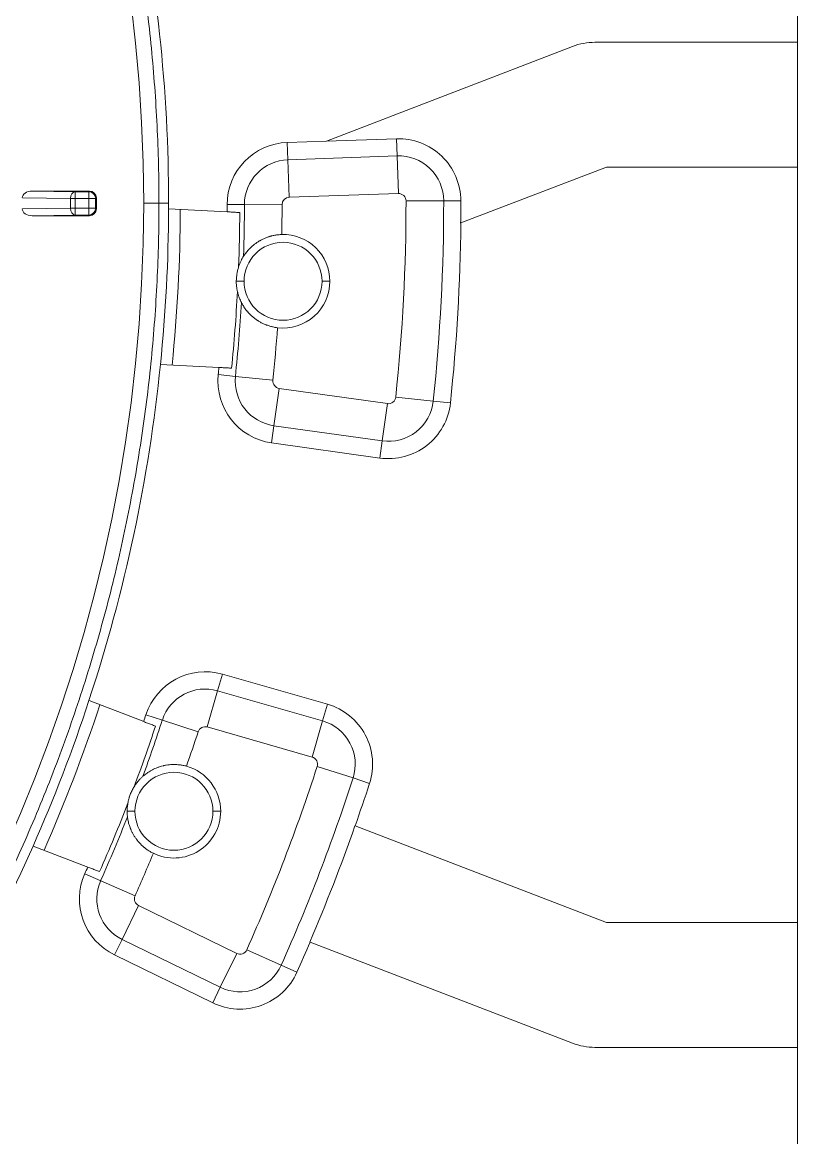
# Model space of a CAD drawing. Header units: millimetres. Extents: x 54 to 845, y 135 to 830.
# Drawn here: x 745.2 to 844.7, y 335.1 to 478.2 of the extents above; entities that cross this region are included whole.
import ezdxf

# ---------------------------------------------------------------- set-up
doc = ezdxf.new("R2010")
doc.units = ezdxf.units.MM
doc.layers.add('core', color=7, linetype='Continuous', lineweight=20)

msp = doc.modelspace()

# ---------------------------------------------------------------- linework, layer by layer
at = {"layer": 'core', "lineweight": 18}
for p, q in [((844.68, 475.66), (844.68, 517.49)), ((815.8, 475.13), (784.27, 462.99)), ((844.68, 475.66), (818.68, 475.66)), ((844.68, 459.66), (844.68, 475.66)), ((784.27, 462.99), (779.22, 462.82)), ((793.22, 463.28), (784.2, 462.97)), ((784.27, 462.99), (784.2, 462.97)), ((801.49, 452.48), (820.16, 459.66)), ((844.68, 459.66), (820.16, 459.66)), ((844.68, 362.71), (844.68, 459.66)), ((752.03, 456.49), (746.49, 456.58)), ((746.49, 456.58), (753.84, 456.58)), ((754.73, 454.3), (754.73, 455.69)), ((771.5, 453.91), (764, 454.3)), ((746.49, 453.41), (752.03, 453.5)), ((753.84, 453.41), (746.49, 453.41)), ((801.46, 452.47), (801.49, 452.48)), ((762.95, 434.33), (770.45, 433.94)), ((777.2, 424.27), (791.07, 422.32)), ((784.36, 390.73), (770.89, 394.59)), ((760.8, 388.51), (753.79, 391.2)), ((787.93, 375.11), (787.9, 375.12)), ((820.16, 362.71), (787.93, 375.11)), ((746.62, 372.53), (753.63, 369.84)), ((844.68, 362.71), (820.16, 362.71)), ((844.68, 346.71), (844.68, 362.71)), ((782.12, 360.21), (782.14, 360.2)), ((782.14, 360.2), (815.8, 347.24)), ((757.06, 358.56), (769.65, 352.42)), ((844.68, 346.71), (818.68, 346.71)), ((844.68, 197), (844.68, 346.71))]:
    msp.add_line(p, q, dxfattribs=at)
at = {"layer": 'core', "lineweight": 13}
for p, q in [((779.22, 462.82), (779.3, 460.6)), ((793.22, 463.28), (793.3, 461.09)), ((779.3, 460.6), (793.3, 461.09)), ((793.47, 456.26), (793.3, 461.09)), ((779.47, 455.77), (779.3, 460.6)), ((753.84, 456.58), (753.75, 456.49)), ((745.24, 455.71), (751.41, 455.6)), ((752.03, 455.6), (751.41, 455.6)), ((751.41, 454.39), (751.41, 455.6)), ((752.03, 456.49), (752.03, 455.6)), ((752.03, 456.49), (753.75, 456.49)), ((752.03, 455.6), (752.03, 454.39)), ((753.75, 455.6), (752.03, 455.6)), ((753.75, 455.6), (753.75, 456.49)), ((754.64, 455.6), (753.75, 455.6)), ((753.75, 454.39), (753.75, 455.6)), ((754.73, 455.69), (754.64, 455.6)), ((779.47, 455.77), (793.47, 456.26)), ((794.45, 455.31), (799.28, 455.32)), ((801.47, 455.32), (799.28, 455.32)), ((745.24, 454.29), (751.41, 454.39)), ((751.41, 454.39), (752.03, 454.39)), ((752.03, 454.39), (753.75, 454.39)), ((752.03, 454.39), (752.03, 453.5)), ((753.75, 454.39), (754.64, 454.39)), ((753.75, 453.5), (753.75, 454.39)), ((754.73, 454.3), (754.64, 454.39)), ((760.8, 455), (762.76, 455)), ((764, 455), (762.76, 455)), ((771.5, 454.83), (773.72, 454.83)), ((778.55, 454.82), (773.72, 454.83)), ((753.75, 453.5), (752.03, 453.5)), ((753.84, 453.41), (753.75, 453.5)), ((773.68, 445), (772.68, 445)), ((783.68, 445), (784.68, 445)), ((770.36, 433.02), (772.57, 432.79)), ((777.37, 432.29), (772.57, 432.79)), ((778.18, 431.25), (777.51, 426.47)), ((792.06, 429.3), (778.18, 431.25)), ((793.13, 430.14), (797.93, 429.63)), ((800.14, 429.39), (797.93, 429.63)), ((792.06, 429.3), (791.38, 424.52)), ((777.2, 424.27), (777.51, 426.47)), ((791.38, 424.52), (777.51, 426.47)), ((791.07, 422.32), (791.38, 424.52)), ((770.89, 394.59), (770.28, 392.46)), ((768.95, 387.82), (770.28, 392.46)), ((770.28, 392.46), (783.75, 388.6)), ((784.36, 390.73), (783.75, 388.6)), ((761.08, 389.38), (763.2, 388.69)), ((767.79, 387.2), (763.2, 388.69)), ((782.42, 383.95), (783.75, 388.6)), ((768.95, 387.82), (782.42, 383.95)), ((783.06, 382.75), (787.65, 381.27)), ((789.77, 380.58), (787.65, 381.27)), ((759.68, 377), (758.68, 377)), ((769.68, 377), (770.68, 377)), ((753.26, 368.99), (755.29, 368.09)), ((759.7, 366.13), (755.29, 368.09)), ((760.15, 364.89), (758.03, 360.55)), ((772.74, 358.75), (760.15, 364.89)), ((757.06, 358.56), (758.03, 360.55)), ((770.63, 354.41), (758.03, 360.55)), ((774.02, 359.22), (778.43, 357.25)), ((772.74, 358.75), (770.63, 354.41)), ((780.46, 356.34), (778.43, 357.25)), ((769.65, 352.42), (770.63, 354.41))]:
    msp.add_line(p, q, dxfattribs=at)
at = {"layer": 'core', "lineweight": 18}
for centre, radius, start, end in [((559.68, 455), 201.12, 0, 180), ((559.68, 455), 204.32, 0, 12.1946), ((818.68, 467.66), 8, 90, 111.0467), ((779.5, 454.82), 8, 92, 179.9549), ((793.5, 455.31), 7.97, 0.0774, 92), ((559.68, 455), 241.79, 359.4003, 0.0774), ((559.68, 455), 201.12, 180, 0), ((559.68, 455), 204.32, 354.1946, 359.8054), ((559.68, 455), 204.32, 359.8054, 360), ((559.68, 455), 205.82, 354.2151, 359.7849), ((559.68, 455), 211.82, 359.706, 359.9549), ((559.68, 455), 213.45, 357.8125, 359.6853), ((559.68, 455), 241.82, 353.9226, 359.4028), ((778.68, 445), 6, 0, 91.5947), ((559.68, 455), 213.45, 354.3147, 356.9587), ((778.68, 445), 6, 263.1765, 0), ((559.68, 455), 204.32, 341.8054, 354.1946), ((559.68, 455), 211.82, 354.0451, 354.294), ((778.32, 432.19), 8, 174.0451, 262), ((792.19, 430.24), 8, 262, 353.9226), ((768.69, 386.9), 8, 74, 161.9549), ((559.68, 455), 204.32, 336.1946, 341.8054), ((782.16, 383.04), 8, 342.0774, 74), ((559.68, 455), 205.82, 336.2151, 341.7849), ((559.68, 455), 211.82, 341.706, 341.9549), ((559.68, 455), 213.45, 339.4731, 341.6853), ((764.68, 377), 6, 0, 74.4243), ((559.68, 455), 241.82, 340.7107, 342.0774), ((559.68, 455), 213.45, 336.3147, 338.8645), ((764.68, 377), 6, 243.9133, 360), ((559.68, 455), 241.79, 336.9188, 340.7109), ((559.68, 455), 204.32, 203.8054, 336.1946), ((559.68, 455), 211.82, 336.0451, 336.294), ((760.57, 365.75), 8, 156.0451, 244), ((559.68, 455), 241.82, 335.9226, 336.919), ((773.16, 359.61), 8, 244, 335.9226), ((818.68, 354.71), 8, 248.9533, 270)]:
    msp.add_arc(centre, radius, start, end, dxfattribs=at)
at = {"layer": 'core', "lineweight": 13}
for centre, radius, start, end in [((793.5, 455.31), 5.78, 0.0774, 92), ((779.5, 454.82), 5.78, 92, 179.9549), ((779.5, 454.82), 0.948, 92, 179.9549), ((559.68, 455), 234.77, 353.9226, 0.0774), ((793.5, 455.31), 0.948, 0.0774, 92), ((559.68, 455), 239.6, 353.9226, 0.0774), ((559.68, 455), 214.04, 358.1827, 359.9549), ((559.68, 455), 218.87, 358.9522, 359.9549), ((778.68, 445), 5, 0, 180), ((778.68, 445), 5, 180, 0), ((559.68, 455), 214.04, 354.0451, 356.5884), ((559.68, 455), 218.87, 354.0451, 355.8189), ((778.32, 432.19), 5.78, 174.0451, 262), ((778.32, 432.19), 0.948, 174.0451, 262), ((792.19, 430.24), 5.78, 262, 353.9226), ((792.19, 430.24), 0.948, 262, 353.9226), ((768.69, 386.9), 5.78, 74, 161.9549), ((559.68, 455), 214.04, 339.9137, 341.9549), ((768.69, 386.9), 0.948, 74, 161.9549), ((782.16, 383.04), 5.78, 342.0774, 74), ((559.68, 455), 218.87, 340.7331, 341.9549), ((782.16, 383.04), 0.948, 342.0774, 74), ((559.68, 455), 234.77, 335.9226, 342.0774), ((764.68, 377), 5, 0, 180), ((559.68, 455), 239.6, 335.9226, 342.0774), ((764.68, 377), 5, 180, 0), ((559.68, 455), 214.04, 336.0451, 338.4239), ((559.68, 455), 218.87, 336.0451, 337.6045), ((760.57, 365.75), 5.78, 156.0451, 244), ((760.57, 365.75), 0.948, 156.0451, 244), ((773.16, 359.61), 0.948, 244, 335.9226), ((773.16, 359.61), 5.78, 244, 335.9226)]:
    msp.add_arc(centre, radius, start, end, dxfattribs=at)
at = {"layer": 'core', "lineweight": 18}
for centre, major_axis, ratio, start_param, end_param in [((746.5, 455.69), (-1.27, 0.02), 0.700857, 4.736858, 6.295207), ((753.84, 455.69), (0.629, 0.629), 0.999695, 5.497939, 7.068431), ((746.5, 454.3), (1.27, 0.02), 0.700857, 3.129571, 4.687919), ((753.84, 454.3), (0.629, -0.629), 0.999695, 5.497939, 7.068431)]:
    msp.add_ellipse(centre, major_axis=major_axis, ratio=ratio, start_param=start_param, end_param=end_param, dxfattribs=at)
at = {"layer": 'core', "lineweight": 13}
for centre, major_axis, ratio, start_param, end_param in [((752.03, 455.6), (0.015, 0.889), 0.700857, 0.024255, 1.582818), ((753.75, 455.6), (0.629, -0.629), 0.999695, 0.78555, 2.356046), ((752.03, 454.39), (-0.015, 0.889), 0.700857, 1.558775, 3.117337), ((753.75, 454.39), (-0.629, -0.629), 0.999695, 0.785547, 2.35608)]:
    msp.add_ellipse(centre, major_axis=major_axis, ratio=ratio, start_param=start_param, end_param=end_param, dxfattribs=at)
for points in [[(762.76, 455), (762.76, 458.32), (762.6, 464.97), (761.87, 474.91), (760.65, 484.81), (758.94, 494.63), (756.76, 504.36), (754.1, 513.97), (750.97, 523.44), (747.38, 532.74), (743.34, 541.86), (738.86, 550.77), (733.94, 559.44), (728.61, 567.87), (722.86, 576.02), (716.73, 583.88), (710.22, 591.43), (703.34, 598.65), (696.12, 605.53), (688.57, 612.04), (680.71, 618.18), (672.55, 623.92), (664.13, 629.25), (655.45, 634.17), (646.55, 638.65), (637.43, 642.69), (628.13, 646.28), (618.66, 649.41), (609.05, 652.07), (599.32, 654.25), (589.49, 655.96), (579.6, 657.18), (569.65, 657.91), (559.68, 658.16), (549.72, 657.91), (539.77, 657.18), (529.87, 655.96), (520.05, 654.25), (510.32, 652.07), (500.71, 649.41), (491.24, 646.28), (481.94, 642.69), (472.82, 638.65), (463.91, 634.17), (455.24, 629.25), (446.81, 623.92), (438.66, 618.18), (430.8, 612.04), (423.25, 605.53), (416.03, 598.65), (409.15, 591.43), (402.64, 583.88), (396.5, 576.02), (390.76, 567.87), (385.43, 559.44), (380.51, 550.77), (376.03, 541.86), (371.99, 532.74), (368.4, 523.44), (365.27, 513.97), (362.61, 504.36), (360.43, 494.63), (358.72, 484.81), (357.5, 474.91), (356.77, 464.97), (356.61, 458.32), (356.61, 455)], [(356.61, 455), (356.61, 451.67), (356.77, 445.03), (357.5, 435.08), (358.72, 425.19), (360.43, 415.36), (362.61, 405.63), (365.27, 396.02), (368.4, 386.55), (371.99, 377.25), (376.03, 368.13), (380.51, 359.23), (385.43, 350.55), (390.76, 342.13), (396.5, 333.97), (402.64, 326.11), (409.15, 318.56), (416.03, 311.34), (423.25, 304.46), (430.8, 297.95), (438.66, 291.82), (446.81, 286.07), (455.24, 280.74), (463.91, 275.83), (472.82, 271.34), (481.94, 267.3), (491.24, 263.71), (500.71, 260.58), (510.32, 257.92), (520.05, 255.74), (529.87, 254.04), (539.77, 252.81), (549.72, 252.08), (559.68, 251.84), (569.65, 252.08), (579.6, 252.81), (589.49, 254.04), (599.32, 255.74), (609.05, 257.92), (618.66, 260.58), (628.13, 263.71), (637.43, 267.3), (646.55, 271.34), (655.45, 275.83), (664.13, 280.74), (672.55, 286.07), (680.71, 291.82), (688.57, 297.95), (696.12, 304.46), (703.34, 311.34), (710.22, 318.56), (716.73, 326.11), (722.86, 333.97), (728.61, 342.13), (733.94, 350.55), (738.86, 359.23), (743.34, 368.13), (747.38, 377.25), (750.97, 386.55), (754.1, 396.02), (756.76, 405.63), (758.94, 415.36), (760.65, 425.19), (761.87, 435.08), (762.6, 445.03), (762.76, 451.67), (762.76, 455)]]:
    msp.add_open_spline(points, degree=3, dxfattribs=at)
at = {"layer": 'core', "lineweight": 18}
for points in [[(754.64, 455.6), (754.64, 455.2), (754.64, 454.8), (754.64, 454.39)], [(771.5, 453.91), (771.68, 453.9), (772.04, 453.88), (772.59, 453.85), (772.95, 453.83), (773.13, 453.82)], [(772.68, 445), (772.68, 444.85), (772.69, 444.55), (772.74, 444.11), (772.8, 443.82), (772.83, 443.67)], [(772.08, 433.85), (771.9, 433.86), (771.54, 433.88), (771, 433.91), (770.63, 433.93), (770.45, 433.94)], [(760.8, 388.51), (760.97, 388.44), (761.3, 388.31), (761.81, 388.12), (762.15, 387.99), (762.32, 387.92)], [(758.68, 377), (758.68, 376.91), (758.69, 376.75), (758.7, 376.51), (758.72, 376.36), (758.73, 376.29)], [(755.15, 369.25), (754.98, 369.32), (754.64, 369.45), (754.14, 369.64), (753.8, 369.77), (753.63, 369.84)]]:
    msp.add_open_spline(points, degree=3, dxfattribs=at)
for points, knots in [([(773.62, 448.21), (773.65, 448.27), (773.7, 448.33), (773.79, 448.47), (773.84, 448.54), (773.95, 448.69), (774.01, 448.76), (774.14, 448.92), (774.21, 448.99), (774.32, 449.11), (774.35, 449.15), (774.41, 449.21), (774.43, 449.23), (774.47, 449.27), (774.57, 449.36), (774.67, 449.46), (774.85, 449.61), (774.94, 449.69), (775.13, 449.83), (775.23, 449.9), (775.44, 450.04), (775.55, 450.11), (775.69, 450.19), (775.72, 450.21), (775.77, 450.24), (775.86, 450.29), (775.95, 450.34), (776.13, 450.43), (776.25, 450.48), (776.51, 450.59), (776.64, 450.64), (776.84, 450.71), (776.91, 450.73), (777.02, 450.76), (777.05, 450.77), (777.12, 450.79), (777.3, 450.84), (777.48, 450.88), (777.77, 450.93), (777.92, 450.95), (778.21, 450.98), (778.36, 450.99), (778.52, 450.99)], [0, 0, 0, 0, 0.0625, 0.0625, 0.125, 0.125, 0.1875, 0.1875, 0.25, 0.25, 0.28125, 0.28125, 0.296875, 0.296875, 0.3125, 0.375, 0.375, 0.4375, 0.4375, 0.5, 0.5, 0.5625, 0.5625, 0.578125, 0.578125, 0.59375, 0.625, 0.625, 0.6875, 0.6875, 0.75, 0.75, 0.78125, 0.78125, 0.796875, 0.796875, 0.8125, 0.875, 0.875, 0.9375, 0.9375, 1, 1, 1, 1]), ([(773.62, 448.21), (773.56, 448.12), (773.5, 448.03), (773.39, 447.83), (773.34, 447.73), (773.26, 447.56), (773.23, 447.51), (773.18, 447.39), (773.15, 447.33), (773.1, 447.2), (773.08, 447.13), (773.03, 447), (773, 446.92), (772.98, 446.85)], [0, 0, 0, 0, 0.25, 0.25, 0.5, 0.5, 0.625, 0.625, 0.75, 0.75, 0.875, 0.875, 1, 1, 1, 1]), ([(772.98, 446.85), (772.93, 446.7), (772.84, 446.4), (772.75, 445.94), (772.72, 445.63), (772.69, 445.31), (772.68, 445.16), (772.68, 445)], [0, 0, 0, 0, 0.25, 0.5, 0.75, 0.75, 1, 1, 1, 1]), ([(772.83, 443.67), (772.85, 443.59), (772.87, 443.52), (772.91, 443.38), (772.93, 443.31), (772.97, 443.18), (772.99, 443.12), (773.03, 442.99), (773.05, 442.94), (773.11, 442.76), (773.16, 442.66), (773.25, 442.45), (773.3, 442.35), (773.34, 442.26)], [0, 0, 0, 0, 0.125, 0.125, 0.25, 0.25, 0.375, 0.375, 0.5, 0.5, 0.75, 0.75, 1, 1, 1, 1]), ([(777.97, 439.04), (777.82, 439.06), (777.67, 439.08), (777.38, 439.14), (777.23, 439.17), (776.95, 439.25), (776.81, 439.3), (776.63, 439.36), (776.6, 439.37), (776.53, 439.4), (776.43, 439.44), (776.33, 439.48), (776.13, 439.56), (776.01, 439.62), (775.76, 439.75), (775.64, 439.82), (775.5, 439.91), (775.47, 439.93), (775.42, 439.96), (775.39, 439.98), (775.3, 440.04), (775.25, 440.08), (775.09, 440.19), (774.99, 440.27), (774.8, 440.42), (774.7, 440.5), (774.53, 440.67), (774.44, 440.75), (774.32, 440.88), (774.26, 440.94), (774.21, 441), (774.17, 441.05), (774.15, 441.07), (774.06, 441.17), (773.99, 441.26), (773.86, 441.42), (773.8, 441.51), (773.69, 441.67), (773.64, 441.75), (773.54, 441.91), (773.5, 441.98), (773.41, 442.13), (773.38, 442.2), (773.34, 442.26)], [0, 0, 0, 0, 0.0625, 0.0625, 0.125, 0.125, 0.1875, 0.1875, 0.203125, 0.203125, 0.21875, 0.25, 0.25, 0.3125, 0.3125, 0.375, 0.375, 0.390625, 0.390625, 0.40625, 0.40625, 0.4375, 0.4375, 0.5, 0.5, 0.5625, 0.5625, 0.625, 0.625, 0.65625, 0.671875, 0.671875, 0.6875, 0.6875, 0.75, 0.75, 0.8125, 0.8125, 0.875, 0.875, 0.9375, 0.9375, 1, 1, 1, 1]), ([(760.71, 381.49), (760.76, 381.54), (760.82, 381.59), (760.96, 381.7), (761.03, 381.76), (761.19, 381.87), (761.27, 381.93), (761.44, 382.04), (761.53, 382.1), (761.67, 382.18), (761.72, 382.21), (761.81, 382.27), (761.86, 382.29), (762.02, 382.37), (762.12, 382.42), (762.34, 382.52), (762.45, 382.56), (762.67, 382.65), (762.79, 382.69), (763.04, 382.77), (763.16, 382.8), (763.32, 382.84), (763.35, 382.85), (763.42, 382.86), (763.45, 382.87), (763.55, 382.89), (763.62, 382.9), (763.82, 382.94), (763.96, 382.95), (764.23, 382.98), (764.37, 382.99), (764.59, 383), (764.7, 383), (764.81, 383), (764.88, 382.99), (764.92, 382.99), (765.11, 382.98), (765.26, 382.97), (765.55, 382.94), (765.7, 382.91), (766, 382.85), (766.15, 382.82), (766.3, 382.78)], [0, 0, 0, 0, 0.0625, 0.0625, 0.125, 0.125, 0.1875, 0.1875, 0.25, 0.25, 0.28125, 0.28125, 0.3125, 0.3125, 0.375, 0.375, 0.4375, 0.4375, 0.5, 0.5, 0.5625, 0.5625, 0.578125, 0.578125, 0.59375, 0.59375, 0.625, 0.625, 0.6875, 0.6875, 0.75, 0.75, 0.78125, 0.796875, 0.796875, 0.8125, 0.8125, 0.875, 0.875, 0.9375, 0.9375, 1, 1, 1, 1]), ([(760.71, 381.49), (760.62, 381.41), (760.53, 381.33), (760.4, 381.19), (760.35, 381.15), (760.26, 381.05), (760.21, 381), (760.12, 380.89), (760.07, 380.84), (760, 380.75), (759.98, 380.72), (759.93, 380.65), (759.9, 380.62), (759.83, 380.52), (759.78, 380.46), (759.68, 380.31), (759.63, 380.23), (759.58, 380.15)], [0, 0, 0, 0, 0.25, 0.25, 0.375, 0.375, 0.5, 0.5, 0.625, 0.625, 0.6875, 0.6875, 0.75, 0.75, 0.875, 0.875, 1, 1, 1, 1]), ([(759.58, 380.15), (759.48, 379.99), (759.3, 379.66), (759.15, 379.31), (759.04, 379.05), (759.01, 378.96), (758.97, 378.82), (758.95, 378.77), (758.93, 378.68), (758.91, 378.64), (758.85, 378.41), (758.81, 378.22), (758.77, 378.03)], [0, 0, 0, 0, 0.25, 0.5, 0.5, 0.625, 0.625, 0.6875, 0.6875, 0.75, 0.75, 1, 1, 1, 1]), ([(758.77, 378.03), (758.76, 377.93), (758.74, 377.83), (758.72, 377.65), (758.71, 377.56), (758.7, 377.39), (758.69, 377.31), (758.69, 377.15), (758.68, 377.07), (758.68, 377)], [0, 0, 0, 0, 0.25, 0.25, 0.5, 0.5, 0.75, 0.75, 1, 1, 1, 1]), ([(762.05, 371.61), (761.91, 371.68), (761.77, 371.75), (761.51, 371.9), (761.38, 371.98), (761.14, 372.15), (761.02, 372.24), (760.88, 372.36), (760.85, 372.38), (760.79, 372.43), (760.71, 372.5), (760.63, 372.58), (760.47, 372.72), (760.37, 372.83), (760.18, 373.03), (760.09, 373.14), (759.98, 373.27), (759.96, 373.3), (759.92, 373.35), (759.9, 373.38), (759.84, 373.46), (759.8, 373.51), (759.69, 373.67), (759.62, 373.78), (759.48, 374), (759.42, 374.11), (759.31, 374.32), (759.26, 374.43), (759.19, 374.6), (759.15, 374.68), (759.12, 374.76), (759.1, 374.81), (759.09, 374.84), (759.03, 374.97), (759, 375.08), (758.93, 375.28), (758.9, 375.38), (758.85, 375.58), (758.83, 375.68), (758.79, 375.87), (758.77, 375.96), (758.75, 376.13), (758.74, 376.21), (758.73, 376.29)], [0, 0, 0, 0, 0.0625, 0.0625, 0.125, 0.125, 0.1875, 0.1875, 0.203125, 0.203125, 0.21875, 0.25, 0.25, 0.3125, 0.3125, 0.375, 0.375, 0.390625, 0.390625, 0.40625, 0.40625, 0.4375, 0.4375, 0.5, 0.5, 0.5625, 0.5625, 0.625, 0.625, 0.65625, 0.671875, 0.671875, 0.6875, 0.6875, 0.75, 0.75, 0.8125, 0.8125, 0.875, 0.875, 0.9375, 0.9375, 1, 1, 1, 1])]:
    msp.add_open_spline(points, degree=3, knots=knots, dxfattribs=at)

doc.saveas('drawing.dxf')
